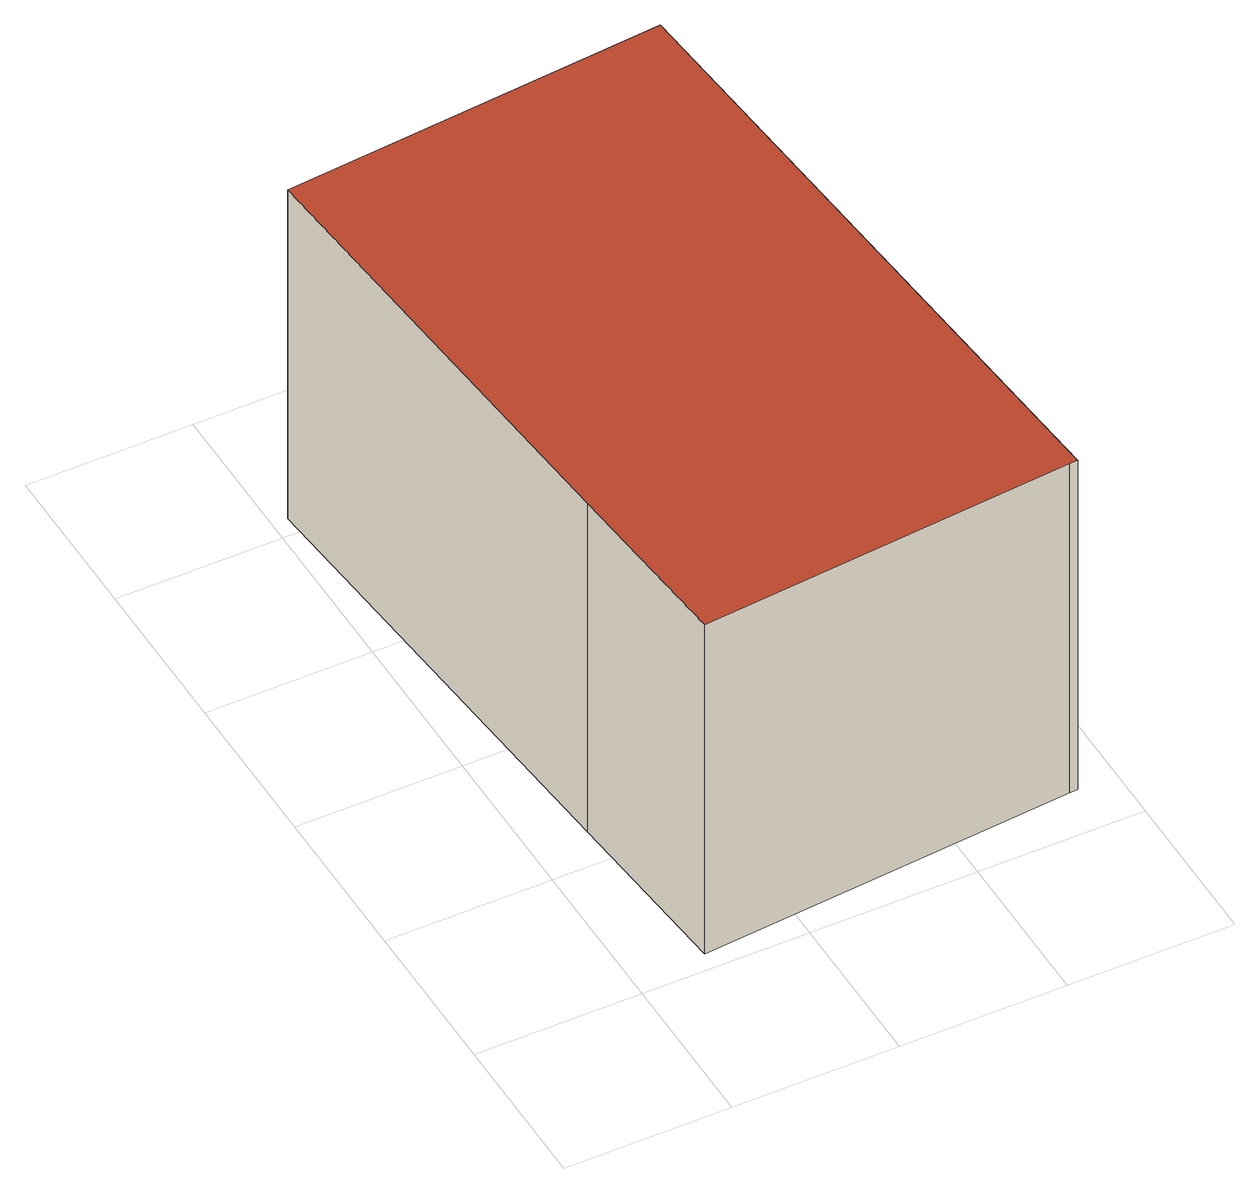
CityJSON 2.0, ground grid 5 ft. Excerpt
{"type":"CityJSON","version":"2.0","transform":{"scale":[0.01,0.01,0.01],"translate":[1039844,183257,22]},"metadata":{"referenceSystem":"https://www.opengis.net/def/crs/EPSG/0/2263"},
"CityObjects":{
"building1":{"type":"Building","attributes":{"name":"Bldg_4511012772","BIN":"4585667"},"geometry":[{"type":"MultiSurface","lod":"2","boundaries":[[[0,1,2,3,4,5]],[[6,7,8,9,10,11]],[[0,5,11,10]],[[1,0,10,9]],[[2,1,9,8]],[[3,2,8,7]],[[4,3,7,6]],[[5,4,6,11]]],"semantics":{"surfaces":[{"type":"RoofSurface","BIN":"4585667"},{"type":"GroundSurface"},{"type":"WallSurface"}],"values":[0,1,2,2,2,2,2,2]}}]}
},
"vertices":[
[1357,155,1244],[1383,157,1244],[1212,2161,1244],[47,2061,1244],[170,621,1244],[218,58,1244],[170,621,67],[47,2061,67],[1212,2161,67],[1383,157,67],[1357,155,67],[218,58,67]
]}
